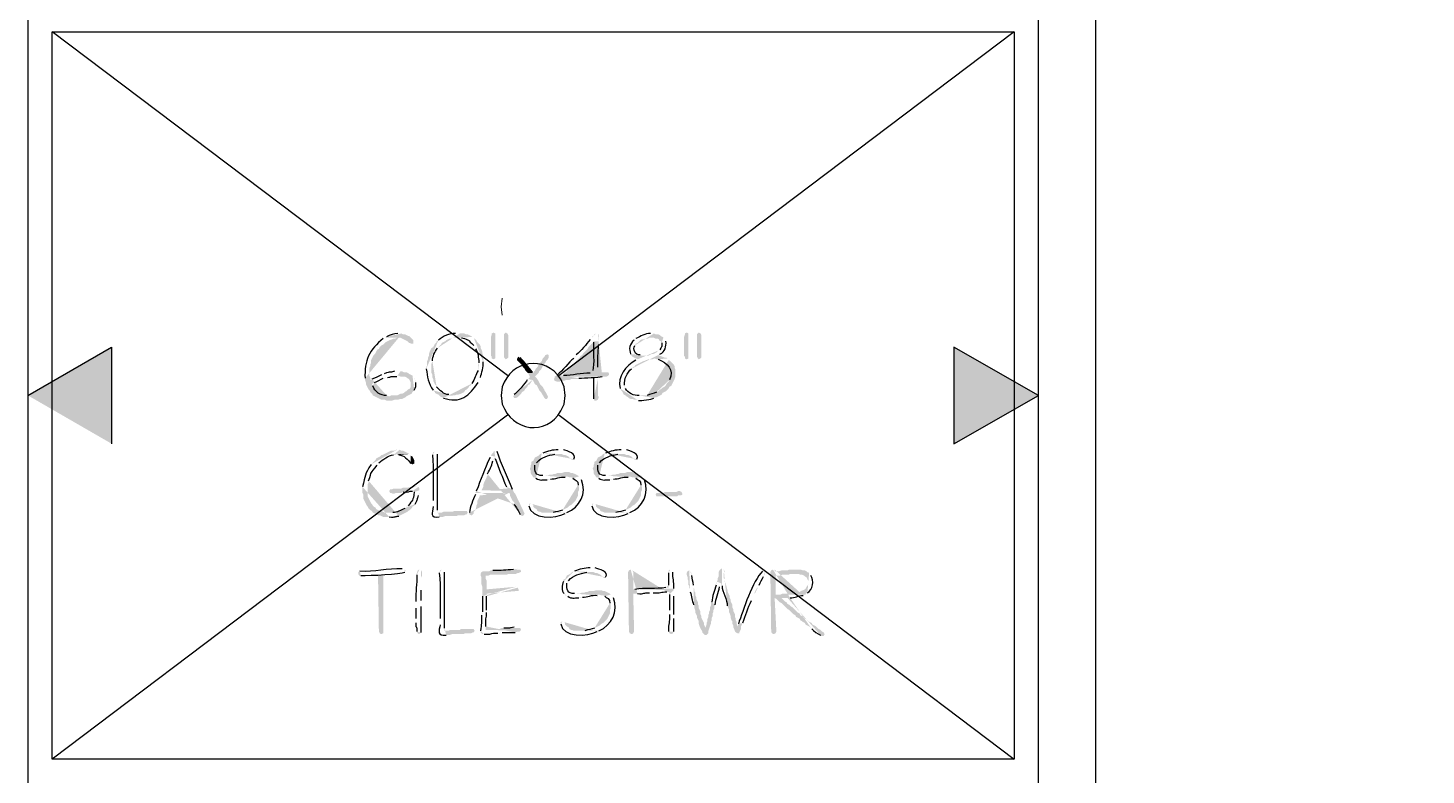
# Model space of a CAD drawing. Header units: inches. Extents: x -167 to 6071, y -6287 to -2731.
# Drawn here: x 496.9 to 583.4, y -5981.6 to -5935.3 of the extents above; entities that cross this region are included whole.
import ezdxf

# ---------------------------------------------------------------- set-up
doc = ezdxf.new("R2010")
doc.units = ezdxf.units.IN
doc.header["$LTSCALE"] = 96
doc.header["$MEASUREMENT"] = 0
doc.layers.add('Furniture', color=7, linetype='Continuous', lineweight=5, true_color=0x994d00)
doc.layers.add('PDF_Geometry', color=7, linetype='Continuous', true_color=0x4a4a4a)
doc.layers.add('PDF_Solid Fills', color=7, linetype='Continuous')

msp = doc.modelspace()

# ---------------------------------------------------------------- hatches: boundary and pattern name
at = {"layer": 'PDF_Solid Fills', "transparency": 33554559}
h = msp.add_hatch(color=256, dxfattribs=at)
h.paths.add_polyline_path([(518.997, -5954.495), (518.89, -5954.549)], flags=0)
h.paths.add_polyline_path([(517.77, -5957.002), (517.77, -5957.109), (518.09, -5957.109), (518.09, -5956.949), (518.037, -5956.842), (518.037, -5956.362), (518.09, -5956.255), (518.09, -5956.149), (518.143, -5956.042), (518.143, -5955.882), (518.197, -5955.775), (518.25, -5955.669), (518.303, -5955.562), (518.41, -5955.455), (518.463, -5955.349), (518.517, -5955.242), (518.623, -5955.189), (518.677, -5955.082), (518.783, -5954.975), (518.89, -5954.922), (519.05, -5954.762), (519.263, -5954.655), (519.423, -5954.602), (519.53, -5954.549), (519.637, -5954.549), (519.743, -5954.495), (519.85, -5954.495)], flags=0)
h = msp.add_hatch(color=256, dxfattribs=at)
h.paths.add_polyline_path([(519.85, -5954.229), (519.797, -5954.229)], flags=0)
h.paths.add_polyline_path([(519.103, -5954.442), (518.997, -5954.495), (519.957, -5954.495), (520.383, -5954.709), (520.49, -5954.815), (520.543, -5954.815), (520.597, -5954.869), (520.757, -5954.869), (520.757, -5954.655), (520.703, -5954.602), (520.597, -5954.495), (520.49, -5954.389), (520.437, -5954.389), (520.223, -5954.282), (520.117, -5954.282), (520.01, -5954.229)], flags=0)
h = msp.add_hatch(color=256, dxfattribs=at)
h.paths.add_polyline_path([(523.53, -5954.175), (523.37, -5954.229)], flags=0)
h.paths.add_polyline_path([(522.303, -5954.655), (522.197, -5954.709), (522.197, -5954.762), (522.09, -5954.869), (522.037, -5954.975), (521.983, -5955.082), (521.877, -5955.135), (521.77, -5955.349), (521.717, -5955.509), (521.717, -5955.615), (521.663, -5955.722), (521.663, -5955.829), (521.61, -5955.935), (521.61, -5956.202), (521.557, -5956.309), (521.557, -5956.415)], flags=0)
h.paths.add_polyline_path([(521.983, -5957.749), (522.09, -5957.855), (522.09, -5957.909), (522.303, -5958.015), (522.41, -5958.122), (523.21, -5958.069), (523.05, -5958.069), (522.943, -5958.015)], flags=0)
h.paths.add_polyline_path([(522.197, -5957.535), (522.143, -5957.429), (522.09, -5957.375), (522.037, -5957.269), (521.983, -5957.162), (521.983, -5957.055), (521.93, -5956.949), (521.93, -5956.789), (521.877, -5956.682), (521.877, -5956.095), (521.93, -5955.935)], flags=0)
h.paths.add_polyline_path([(522.25, -5955.135), (522.357, -5955.029), (522.463, -5954.922), (522.517, -5954.815), (522.73, -5954.709), (522.783, -5954.655), (522.997, -5954.549), (523.103, -5954.549), (523.263, -5954.495), (523.477, -5954.495), (524.383, -5954.442), (524.33, -5954.389), (524.117, -5954.282), (524.01, -5954.282), (523.903, -5954.229), (523.637, -5954.229)], flags=0)
h = msp.add_hatch(color=256, dxfattribs=at)
h.paths.add_polyline_path([(524.383, -5954.442), (523.477, -5954.495), (523.743, -5954.495)], flags=0)
h.paths.add_polyline_path([(524.49, -5954.975), (524.543, -5955.082), (524.597, -5955.189)], flags=0)
h.paths.add_polyline_path([(524.81, -5956.042), (524.757, -5956.149), (524.757, -5956.522)], flags=0)
h.paths.add_polyline_path([(524.383, -5957.322), (524.33, -5957.429), (524.223, -5957.482), (524.17, -5957.589), (524.063, -5957.695), (523.957, -5957.749), (523.903, -5957.855), (523.69, -5957.962), (523.53, -5958.015), (523.423, -5958.015), (523.317, -5958.069), (523.21, -5958.069), (522.41, -5958.122), (522.623, -5958.229)], flags=0)
h.paths.add_polyline_path([(524.757, -5957.269), (524.81, -5957.162), (524.863, -5957.055), (524.917, -5956.949)], flags=0)
h.paths.add_polyline_path([(525.077, -5955.989), (525.077, -5955.615), (525.023, -5955.455), (525.023, -5955.349), (524.97, -5955.242), (524.917, -5955.135), (524.917, -5955.029), (524.863, -5954.922), (524.81, -5954.869), (524.703, -5954.762), (524.65, -5954.655), (524.597, -5954.602), (524.49, -5954.495)], flags=0)
for points in [[(525.717, -5954.175), (525.61, -5954.229), (525.61, -5954.282), (525.557, -5954.442), (525.557, -5955.615), (525.61, -5955.669), (525.61, -5955.775), (525.717, -5955.829), (525.823, -5955.775), (525.823, -5954.229)], [(526.463, -5954.175), (526.41, -5954.229), (526.357, -5954.282), (526.357, -5955.669), (526.41, -5955.775), (526.463, -5955.829), (526.57, -5955.775), (526.623, -5955.722), (526.623, -5954.335), (526.57, -5954.229)], [(537.663, -5954.175), (537.557, -5954.229), (537.557, -5954.282), (537.503, -5954.442), (537.503, -5955.615), (537.557, -5955.669), (537.557, -5955.775), (537.663, -5955.829), (537.77, -5955.775), (537.77, -5954.229)], [(538.41, -5954.175), (538.357, -5954.229), (538.303, -5954.282), (538.303, -5955.669), (538.357, -5955.775), (538.41, -5955.829), (538.517, -5955.775), (538.57, -5955.722), (538.57, -5954.335), (538.517, -5954.229)], [(529.023, -5955.509), (528.97, -5955.562), (528.917, -5955.562), (528.863, -5955.669), (528.757, -5955.775), (528.703, -5955.935), (528.65, -5955.989), (528.543, -5956.095), (528.437, -5956.309), (528.33, -5956.415), (528.277, -5956.522), (528.223, -5956.575), (528.17, -5956.682), (527.85, -5956.682), (527.957, -5956.895), (527.957, -5956.949), (527.85, -5957.055), (528.117, -5957.109), (528.17, -5957.162), (528.277, -5957.375), (528.383, -5957.429), (528.543, -5957.749), (528.65, -5957.855), (528.703, -5957.962), (528.81, -5958.122), (528.863, -5958.229), (528.917, -5958.282), (529.023, -5958.282), (529.077, -5958.175), (529.077, -5958.122), (529.023, -5958.015), (528.97, -5957.909), (528.863, -5957.749), (528.863, -5957.695), (528.81, -5957.642), (528.757, -5957.535), (528.703, -5957.482), (528.597, -5957.375), (528.543, -5957.269), (528.49, -5957.162), (528.383, -5957.002), (528.277, -5956.895), (528.49, -5956.682), (528.543, -5956.575), (528.65, -5956.469), (528.703, -5956.362), (528.757, -5956.255), (528.81, -5956.202), (528.863, -5956.095), (528.917, -5956.042), (528.97, -5955.935), (529.077, -5955.829), (529.13, -5955.722), (529.13, -5955.562)], [(530.25, -5962.815), (530.09, -5962.815), (529.93, -5962.869), (529.663, -5962.869), (529.557, -5962.922), (529.45, -5962.922), (529.343, -5962.975), (529.183, -5962.975), (529.077, -5963.029), (528.757, -5963.029), (530.943, -5963.029), (530.837, -5962.975), (530.623, -5962.869), (530.517, -5962.869), (530.41, -5962.815)], [(534.143, -5962.815), (533.983, -5962.815), (533.823, -5962.869), (533.557, -5962.869), (533.45, -5962.922), (533.343, -5962.922), (533.237, -5962.975), (533.077, -5962.975), (532.97, -5963.029), (532.65, -5963.029), (534.837, -5963.029), (534.73, -5962.975), (534.517, -5962.869), (534.41, -5962.869), (534.303, -5962.815)], [(537.237, -5963.989), (537.13, -5963.989), (537.023, -5964.042), (536.33, -5964.042), (536.223, -5964.095), (535.797, -5964.095), (535.743, -5964.202), (535.797, -5964.309), (537.077, -5964.309), (537.13, -5964.255), (537.29, -5964.255), (537.397, -5964.202), (537.397, -5964.149), (537.343, -5964.042)], [(523.903, -5965.215), (523.263, -5965.215), (523.21, -5965.269), (522.623, -5965.269), (522.517, -5965.322), (522.25, -5965.322), (524.117, -5965.322), (524.063, -5965.215), (524.01, -5965.215)], [(544.437, -5968.842), (544.01, -5968.842), (543.903, -5968.895), (543.53, -5968.895), (543.37, -5968.949), (543.103, -5968.949), (545.13, -5969.002), (545.077, -5968.949), (544.97, -5968.895), (544.863, -5968.895), (544.703, -5968.842), (544.597, -5968.842)], [(518.89, -5969.162), (518.57, -5969.162), (518.623, -5972.682), (518.677, -5972.789), (518.783, -5972.842), (518.89, -5972.789), (518.89, -5972.682)], [(532.223, -5970.122), (532.063, -5970.122), (531.903, -5970.175), (531.637, -5970.175), (531.53, -5970.229), (531.423, -5970.229), (531.317, -5970.282), (531.157, -5970.282), (531.05, -5970.335), (530.73, -5970.335), (532.917, -5970.335), (532.597, -5970.175), (532.49, -5970.175), (532.383, -5970.122)], [(524.33, -5972.522), (523.69, -5972.522), (523.637, -5972.575), (523.05, -5972.575), (522.943, -5972.629), (522.677, -5972.629), (524.543, -5972.629), (524.49, -5972.522), (524.437, -5972.522)]]:
    msp.add_hatch(color=256, dxfattribs=at).paths.add_polyline_path(points)
h = msp.add_hatch(color=256, dxfattribs=at)
h.paths.add_polyline_path([(532.063, -5954.229), (531.957, -5954.282), (531.903, -5954.389), (531.85, -5954.389), (531.797, -5954.495), (531.69, -5954.602)], flags=0)
h.paths.add_polyline_path([(530.837, -5955.562), (530.783, -5955.669), (530.677, -5955.775)], flags=0)
h.paths.add_polyline_path([(529.663, -5956.789), (529.61, -5956.842), (529.503, -5956.895), (529.503, -5956.949), (529.45, -5957.055), (529.503, -5957.162), (529.663, -5957.215), (529.823, -5957.215), (529.877, -5957.162), (530.09, -5957.162), (530.197, -5957.109), (530.41, -5957.109), (530.517, -5957.055), (530.89, -5957.055), (530.997, -5957.002)], flags=0)
h.paths.add_polyline_path([(532.437, -5956.895), (532.703, -5956.895), (529.93, -5956.895), (529.93, -5956.842), (530.037, -5956.789), (530.09, -5956.682), (530.197, -5956.629), (530.303, -5956.522), (530.357, -5956.415), (530.463, -5956.362), (530.517, -5956.255), (530.623, -5956.202), (530.677, -5956.095), (531.05, -5955.722), (531.103, -5955.615), (531.21, -5955.562), (531.263, -5955.455), (531.37, -5955.349), (531.423, -5955.295), (531.53, -5955.189), (531.583, -5955.082), (531.69, -5954.975), (531.743, -5954.922), (531.85, -5954.815), (531.903, -5954.709), (532.223, -5954.709), (532.223, -5954.282), (532.17, -5954.282)], flags=0)
h = msp.add_hatch(color=256, dxfattribs=at)
h.paths.add_polyline_path([(532.223, -5954.709), (531.903, -5954.709), (531.903, -5954.762)], flags=0)
h.paths.add_polyline_path([(531.85, -5956.522), (531.85, -5956.682), (531.69, -5956.682)], flags=0)
h.paths.add_polyline_path([(530.037, -5956.842), (529.93, -5956.895), (532.703, -5956.895), (532.81, -5956.842), (532.863, -5956.789), (532.863, -5956.735), (532.81, -5956.629), (532.17, -5956.629), (532.17, -5956.309)], flags=0)
h.paths.add_polyline_path([(532.223, -5954.922), (532.223, -5954.815)], flags=0)
h = msp.add_hatch(color=256, dxfattribs=at)
h.paths.add_polyline_path([(536.223, -5954.495), (535.477, -5954.495), (535.637, -5954.495), (535.743, -5954.549), (535.85, -5954.549), (535.957, -5954.602), (535.957, -5954.655), (536.063, -5954.709), (536.117, -5954.815)], flags=0)
h.paths.add_polyline_path([(536.01, -5955.242), (535.903, -5955.295), (535.797, -5955.402), (535.583, -5955.509), (535.477, -5955.509), (535.263, -5955.615), (534.25, -5955.615), (534.303, -5955.669), (534.517, -5955.775), (534.677, -5955.829), (534.623, -5955.829), (534.517, -5955.882)], flags=0)
h.paths.add_polyline_path([(533.557, -5957.642), (533.61, -5957.749), (533.663, -5957.802), (533.77, -5958.015), (533.877, -5958.069), (533.93, -5958.122), (534.037, -5958.175), (534.09, -5958.229), (534.197, -5958.282), (534.303, -5958.282), (534.463, -5958.335), (534.57, -5958.335), (534.677, -5958.389)], flags=0)
h.paths.add_polyline_path([(535.637, -5958.229), (535.743, -5958.175), (535.797, -5958.175), (535.903, -5958.122), (534.837, -5958.069), (534.73, -5958.069)], flags=0)
h.paths.add_polyline_path([(533.877, -5957.642), (533.823, -5957.535), (533.823, -5957.429)], flags=0)
h.paths.add_polyline_path([(534.25, -5956.415), (534.357, -5956.309), (534.463, -5956.255), (534.463, -5956.202), (534.997, -5955.935), (535.05, -5955.935), (535.157, -5955.882), (535.317, -5955.829), (535.53, -5955.829), (535.69, -5955.775), (536.49, -5955.775), (536.383, -5955.722), (536.277, -5955.722), (536.17, -5955.669), (536.01, -5955.615), (535.903, -5955.615), (536.01, -5955.509)], flags=0)
h.paths.add_polyline_path([(536.383, -5954.709), (536.33, -5954.602)], flags=0)
h = msp.add_hatch(color=256, dxfattribs=at)
h.paths.add_polyline_path([(535.53, -5954.229), (535.423, -5954.229)], flags=0)
h.paths.add_polyline_path([(534.517, -5954.549), (534.463, -5954.549), (534.41, -5954.655)], flags=0)
h.paths.add_polyline_path([(534.197, -5955.509), (534.25, -5955.615), (534.997, -5955.615), (534.89, -5955.615), (534.783, -5955.562)], flags=0)
h.paths.add_polyline_path([(534.463, -5954.975), (534.517, -5954.869), (534.623, -5954.815), (534.783, -5954.655), (534.89, -5954.602), (534.997, -5954.602), (535.103, -5954.549), (535.263, -5954.549), (535.37, -5954.495), (536.223, -5954.495), (536.17, -5954.442), (536.063, -5954.389), (536.01, -5954.335), (535.903, -5954.282), (535.743, -5954.282), (535.637, -5954.229)], flags=0)
h = msp.add_hatch(color=256, dxfattribs=at)
h.paths.add_polyline_path([(527.263, -5955.669), (527.21, -5955.722), (527.157, -5955.829), (527.157, -5955.882), (527.477, -5956.202), (527.53, -5956.309), (527.637, -5956.415), (527.69, -5956.522), (527.85, -5956.682), (528.17, -5956.682), (528.117, -5956.629)], flags=0)
h.paths.add_polyline_path([(527.37, -5955.722), (527.317, -5955.722)], flags=0)
h = msp.add_hatch(color=256, dxfattribs=at)
h.paths.add_polyline_path([(536.49, -5955.775), (535.69, -5955.775), (535.797, -5955.829), (535.903, -5955.829)], flags=0)
h.paths.add_polyline_path([(536.597, -5957.109), (536.543, -5957.215), (536.49, -5957.269), (536.437, -5957.322), (536.383, -5957.429), (536.277, -5957.535), (536.17, -5957.589), (536.063, -5957.695), (536.01, -5957.695), (535.903, -5957.802), (535.797, -5957.855)], flags=0)
h.paths.add_polyline_path([(535.21, -5958.069), (534.837, -5958.069), (535.903, -5958.122), (536.117, -5958.015), (536.17, -5957.909), (536.383, -5957.802), (536.49, -5957.695), (536.543, -5957.642), (536.597, -5957.535), (536.703, -5957.482), (536.757, -5957.375), (536.81, -5957.269), (536.863, -5957.162), (536.917, -5957.055), (536.97, -5956.895), (536.97, -5956.469), (536.917, -5956.362), (536.917, -5956.255), (536.863, -5956.149), (536.757, -5956.042), (536.703, -5955.989), (536.65, -5955.935), (536.543, -5955.882)], flags=0)
h = msp.add_hatch(color=256, dxfattribs=at)
h.paths.add_polyline_path([(519.797, -5956.575), (519.583, -5956.575)], flags=0)
h.paths.add_polyline_path([(518.943, -5956.735), (518.89, -5956.735), (518.783, -5956.789)], flags=0)
h.paths.add_polyline_path([(518.197, -5957.055), (518.09, -5957.109), (517.77, -5957.109), (517.823, -5957.269), (517.823, -5957.375), (517.877, -5957.482), (517.93, -5957.589), (517.983, -5957.695), (518.037, -5957.749), (518.09, -5957.855), (518.143, -5957.909), (518.197, -5957.962), (518.25, -5958.069), (518.357, -5958.122), (519.263, -5958.122), (519.103, -5958.069)], flags=0)
h.paths.add_polyline_path([(518.25, -5957.482), (518.197, -5957.375), (518.25, -5957.322), (518.357, -5957.269)], flags=0)
h.paths.add_polyline_path([(518.89, -5957.002), (518.997, -5957.002), (519.157, -5956.949)], flags=0)
h.paths.add_polyline_path([(519.743, -5956.895), (519.85, -5956.842), (520.703, -5956.842), (520.49, -5956.735), (520.437, -5956.682), (520.33, -5956.629), (520.17, -5956.629), (520.063, -5956.575), (519.957, -5956.575)], flags=0)
h = msp.add_hatch(color=256, dxfattribs=at)
h.paths.add_polyline_path([(520.703, -5956.842), (519.85, -5956.842), (519.957, -5956.895), (520.223, -5956.895), (520.33, -5956.949), (520.383, -5957.002), (520.49, -5957.055), (520.543, -5957.162), (520.597, -5957.269), (520.597, -5957.535), (520.543, -5957.642), (520.437, -5957.695), (520.33, -5957.802), (520.223, -5957.855), (520.17, -5957.909), (520.063, -5957.962), (519.957, -5957.962), (519.743, -5958.069), (519.37, -5958.069), (519.263, -5958.122), (518.357, -5958.122), (518.783, -5958.335), (518.997, -5958.335), (519.103, -5958.389), (519.423, -5958.389), (519.583, -5958.335), (519.797, -5958.335), (519.957, -5958.282), (520.063, -5958.282), (520.277, -5958.175), (520.33, -5958.122), (520.65, -5957.962), (520.703, -5957.855), (520.81, -5957.749)], flags=0)
h.paths.add_polyline_path([(520.917, -5957.269), (520.863, -5957.162), (520.863, -5957.055), (520.81, -5956.949)], flags=0)
h = msp.add_hatch(color=256, dxfattribs=at)
h.paths.add_polyline_path([(527.85, -5957.055), (527.797, -5957.109)], flags=0)
h.paths.add_polyline_path([(526.997, -5958.015), (526.943, -5958.122), (526.997, -5958.229), (527.103, -5958.229), (527.21, -5958.175), (527.423, -5957.962), (527.477, -5957.855), (527.583, -5957.802), (527.637, -5957.749), (527.69, -5957.642), (527.797, -5957.535), (527.85, -5957.429), (527.957, -5957.375), (528.063, -5957.215), (528.117, -5957.109)], flags=0)
h = msp.add_hatch(color=256, dxfattribs=at)
h.paths.add_polyline_path([(532.17, -5956.949), (531.903, -5956.949), (531.903, -5957.002)], flags=0)
h.paths.add_polyline_path([(531.903, -5958.282), (531.957, -5958.389), (532.063, -5958.389), (532.17, -5958.335), (532.223, -5958.175), (532.17, -5958.069), (532.17, -5957.055)], flags=0)
h = msp.add_hatch(color=256, dxfattribs=at)
h.paths.add_polyline_path([(519.743, -5961.429), (519.69, -5961.429), (519.583, -5961.482), (519.37, -5961.482), (519.05, -5961.642), (518.943, -5961.695), (518.837, -5961.749), (518.783, -5961.749), (518.677, -5961.855), (518.463, -5961.962), (518.41, -5962.069), (518.303, -5962.175), (518.25, -5962.229), (518.143, -5962.335)], flags=0)
h.paths.add_polyline_path([(517.61, -5963.722), (517.61, -5964.095), (517.663, -5964.202), (517.663, -5964.469), (517.877, -5964.895), (517.93, -5964.949), (517.983, -5965.055), (518.09, -5965.162), (518.197, -5965.215), (518.25, -5965.322), (518.57, -5965.482), (518.677, -5965.482), (518.89, -5965.589), (519.263, -5965.589)], flags=0)
h.paths.add_polyline_path([(519.85, -5965.535), (520.277, -5965.322), (518.997, -5965.322), (518.783, -5965.215), (518.677, -5965.215), (518.463, -5965.109), (518.41, -5965.002), (518.303, -5964.949), (518.25, -5964.895), (518.197, -5964.789), (518.143, -5964.735), (518.09, -5964.629), (518.037, -5964.522), (517.983, -5964.415), (517.93, -5964.309), (517.93, -5963.562), (517.983, -5963.455), (517.983, -5963.349)], flags=0)
h.paths.add_polyline_path([(518.517, -5962.389), (518.57, -5962.335), (518.623, -5962.229)], flags=0)
h.paths.add_polyline_path([(519.53, -5961.749), (519.637, -5961.749), (519.743, -5961.695), (520.49, -5961.695), (520.437, -5961.642), (520.117, -5961.482), (520.01, -5961.482), (519.903, -5961.429)], flags=0)
h = msp.add_hatch(color=256, dxfattribs=at)
h.paths.add_polyline_path([(520.49, -5961.695), (519.743, -5961.695), (519.85, -5961.749)], flags=0)
h.paths.add_polyline_path([(520.597, -5962.282), (520.703, -5962.335), (520.81, -5962.282), (520.81, -5962.069), (520.757, -5961.962), (520.703, -5961.855), (520.597, -5961.802)], flags=0)
h = msp.add_hatch(color=256, dxfattribs=at)
h.paths.add_polyline_path([(522.09, -5961.535), (521.983, -5961.589), (521.93, -5961.749)], flags=0)
h.paths.add_polyline_path([(521.983, -5964.575), (521.983, -5964.949)], flags=0)
h.paths.add_polyline_path([(522.357, -5965.589), (522.57, -5965.589), (522.73, -5965.535), (523.423, -5965.535), (523.53, -5965.482), (523.903, -5965.482), (524.01, -5965.429), (524.063, -5965.429), (524.117, -5965.322), (522.25, -5965.322), (522.25, -5965.162)], flags=0)
h.paths.add_polyline_path([(522.25, -5961.695), (522.197, -5961.589)], flags=0)
h = msp.add_hatch(color=256, dxfattribs=at)
h.paths.add_polyline_path([(525.557, -5961.802), (525.503, -5961.909)], flags=0)
h.paths.add_polyline_path([(524.65, -5963.989), (524.597, -5964.095), (526.677, -5964.095), (526.73, -5964.149), (526.73, -5964.255), (526.783, -5964.362), (526.89, -5964.575), (526.997, -5964.682), (526.997, -5964.789)], flags=0)
h.paths.add_polyline_path([(527.37, -5965.429), (527.423, -5965.482), (527.477, -5965.535), (527.583, -5965.482), (527.637, -5965.375), (527.157, -5964.362), (527.103, -5964.255), (527.05, -5964.149), (526.997, -5964.095), (526.943, -5963.989), (524.97, -5963.935), (525.023, -5963.829), (525.077, -5963.722), (525.077, -5963.615), (525.13, -5963.455), (525.29, -5963.135), (525.29, -5963.082), (525.343, -5963.029), (525.343, -5962.922)], flags=0)
h.paths.add_polyline_path([(525.663, -5962.122), (525.77, -5962.015), (525.823, -5961.855)], flags=0)
h = msp.add_hatch(color=256, dxfattribs=at)
h.paths.add_polyline_path([(525.77, -5961.482), (525.717, -5961.535), (525.717, -5961.589), (525.663, -5961.642), (525.61, -5961.695), (525.557, -5961.802), (525.823, -5961.855), (525.823, -5961.962)], flags=0)
h.paths.add_polyline_path([(526.517, -5963.722), (526.57, -5963.829), (524.97, -5963.935), (526.943, -5963.989), (526.89, -5963.882)], flags=0)
h.paths.add_polyline_path([(525.93, -5961.535), (525.877, -5961.482)], flags=0)
h = msp.add_hatch(color=256, dxfattribs=at)
h.paths.add_polyline_path([(528.703, -5961.642), (528.597, -5961.695), (528.49, -5961.802), (528.277, -5961.909), (528.17, -5962.122), (528.063, -5962.175), (528.063, -5962.282), (528.01, -5962.389), (528.01, -5962.495), (527.957, -5962.602), (528.01, -5962.709), (528.01, -5962.869), (528.063, -5962.975), (528.117, -5963.029), (528.17, -5963.135), (528.223, -5963.135), (528.33, -5963.189)], flags=0)
h.paths.add_polyline_path([(529.023, -5963.295), (529.13, -5963.295), (529.237, -5963.242)], flags=0)
h.paths.add_polyline_path([(530.143, -5963.135), (530.25, -5963.082), (530.997, -5963.082), (530.943, -5963.029), (528.757, -5963.029)], flags=0)
h.paths.add_polyline_path([(528.277, -5962.389), (528.33, -5962.282), (528.383, -5962.229)], flags=0)
h.paths.add_polyline_path([(529.503, -5961.695), (529.77, -5961.695)], flags=0)
h = msp.add_hatch(color=256, dxfattribs=at)
h.paths.add_polyline_path([(529.77, -5961.429), (529.717, -5961.429)], flags=0)
h.paths.add_polyline_path([(528.757, -5961.642), (528.703, -5961.642), (529.77, -5961.695), (529.93, -5961.695), (530.037, -5961.749), (530.143, -5961.749), (530.25, -5961.802), (530.357, -5961.855), (530.463, -5961.962), (530.517, -5961.962), (530.517, -5962.015), (530.623, -5962.069), (530.677, -5962.015)], flags=0)
h.paths.add_polyline_path([(530.037, -5961.429), (529.877, -5961.429)], flags=0)
h = msp.add_hatch(color=256, dxfattribs=at)
h.paths.add_polyline_path([(532.597, -5961.642), (532.49, -5961.695), (532.383, -5961.802), (532.17, -5961.909), (532.063, -5962.122), (531.957, -5962.175), (531.957, -5962.282), (531.903, -5962.389), (531.903, -5962.495), (531.85, -5962.602), (531.903, -5962.709), (531.903, -5962.869), (531.957, -5962.975), (532.01, -5963.029), (532.063, -5963.135), (532.117, -5963.135), (532.223, -5963.189)], flags=0)
h.paths.add_polyline_path([(532.917, -5963.295), (533.023, -5963.295), (533.13, -5963.242)], flags=0)
h.paths.add_polyline_path([(534.037, -5963.135), (534.143, -5963.082), (534.89, -5963.082), (534.837, -5963.029), (532.65, -5963.029)], flags=0)
h.paths.add_polyline_path([(532.17, -5962.389), (532.223, -5962.282), (532.277, -5962.229)], flags=0)
h.paths.add_polyline_path([(533.397, -5961.695), (533.663, -5961.695)], flags=0)
h = msp.add_hatch(color=256, dxfattribs=at)
h.paths.add_polyline_path([(533.663, -5961.429), (533.61, -5961.429)], flags=0)
h.paths.add_polyline_path([(532.65, -5961.642), (532.597, -5961.642), (533.663, -5961.695), (533.823, -5961.695), (533.93, -5961.749), (534.037, -5961.749), (534.143, -5961.802), (534.25, -5961.855), (534.357, -5961.962), (534.41, -5961.962), (534.41, -5962.015), (534.517, -5962.069), (534.57, -5962.015)], flags=0)
h.paths.add_polyline_path([(533.93, -5961.429), (533.77, -5961.429)], flags=0)
h = msp.add_hatch(color=256, dxfattribs=at)
h.paths.add_polyline_path([(530.997, -5963.082), (530.25, -5963.082), (530.41, -5963.135), (530.517, -5963.135), (530.623, -5963.189)], flags=0)
h.paths.add_polyline_path([(530.943, -5963.615), (530.997, -5963.722), (530.997, -5963.935), (530.943, -5964.042), (530.943, -5964.255), (530.89, -5964.362), (530.783, -5964.575), (530.517, -5964.842), (530.41, -5964.895), (530.357, -5964.949), (530.303, -5965.002), (529.983, -5965.162)], flags=0)
h.paths.add_polyline_path([(529.397, -5965.322), (529.023, -5965.322), (530.25, -5965.322)], flags=0)
h.paths.add_polyline_path([(531.157, -5963.295), (531.05, -5963.189)], flags=0)
h = msp.add_hatch(color=256, dxfattribs=at)
h.paths.add_polyline_path([(534.89, -5963.082), (534.143, -5963.082), (534.303, -5963.135), (534.41, -5963.135), (534.517, -5963.189)], flags=0)
h.paths.add_polyline_path([(534.837, -5963.615), (534.89, -5963.722), (534.89, -5963.935), (534.837, -5964.042), (534.837, -5964.255), (534.783, -5964.362), (534.677, -5964.575), (534.517, -5964.735), (534.41, -5964.842), (534.303, -5964.895), (534.25, -5964.949), (534.197, -5965.002), (533.877, -5965.162)], flags=0)
h.paths.add_polyline_path([(533.29, -5965.322), (532.917, -5965.322), (534.143, -5965.322)], flags=0)
h.paths.add_polyline_path([(535.05, -5963.295), (534.943, -5963.189)], flags=0)
h = msp.add_hatch(color=256, dxfattribs=at)
h.paths.add_polyline_path([(520.97, -5963.669), (520.383, -5963.775), (520.117, -5963.775), (520.01, -5963.829), (519.53, -5963.829), (519.423, -5963.882), (519.317, -5963.882), (519.263, -5963.989), (519.317, -5964.095), (519.37, -5964.095), (519.477, -5964.149), (519.583, -5964.149), (519.69, -5964.095), (520.01, -5964.095), (520.117, -5964.042)], flags=0)
h.paths.add_polyline_path([(520.703, -5963.989), (520.81, -5963.989), (521.13, -5963.935), (521.13, -5963.829), (521.077, -5963.722)], flags=0)
h = msp.add_hatch(color=256, dxfattribs=at)
h.paths.add_polyline_path([(521.13, -5963.935), (520.81, -5963.989), (520.81, -5964.042)], flags=0)
h.paths.add_polyline_path([(520.437, -5964.895), (520.33, -5964.949), (520.33, -5965.002), (520.223, -5965.055)], flags=0)
h.paths.add_polyline_path([(519.477, -5965.322), (519.317, -5965.322), (520.277, -5965.322), (520.383, -5965.269), (520.437, -5965.215), (520.543, -5965.162), (520.65, -5965.055), (520.703, -5964.949), (520.81, -5964.895), (520.863, -5964.789)], flags=0)
h.paths.add_polyline_path([(521.077, -5964.255), (521.13, -5964.149), (521.13, -5964.042)], flags=0)
h = msp.add_hatch(color=256, dxfattribs=at)
h.paths.add_polyline_path([(524.597, -5964.095), (524.597, -5964.202)], flags=0)
h.paths.add_polyline_path([(524.223, -5965.322), (524.223, -5965.429), (524.33, -5965.482), (524.383, -5965.482), (524.49, -5965.375), (524.49, -5965.269), (524.597, -5965.162), (524.65, -5964.949), (524.65, -5964.895), (524.703, -5964.789), (524.703, -5964.629), (524.757, -5964.522), (524.81, -5964.415), (524.863, -5964.309), (524.863, -5964.255), (526.677, -5964.095)], flags=0)
h = msp.add_hatch(color=256, dxfattribs=at)
h.paths.add_polyline_path([(528.01, -5964.735), (527.903, -5964.789), (527.903, -5964.895)], flags=0)
h.paths.add_polyline_path([(530.143, -5965.375), (530.25, -5965.322), (528.703, -5965.322), (528.597, -5965.269), (528.543, -5965.269), (528.437, -5965.215), (528.383, -5965.109), (528.277, -5965.055), (528.17, -5964.949), (528.17, -5964.842), (528.117, -5964.789)], flags=0)
h = msp.add_hatch(color=256, dxfattribs=at)
h.paths.add_polyline_path([(531.903, -5964.735), (531.797, -5964.789), (531.797, -5964.895)], flags=0)
h.paths.add_polyline_path([(534.037, -5965.375), (534.143, -5965.322), (532.597, -5965.322), (532.49, -5965.269), (532.437, -5965.269), (532.33, -5965.215), (532.277, -5965.109), (532.17, -5965.055), (532.063, -5964.949), (532.063, -5964.842), (532.01, -5964.789)], flags=0)
h = msp.add_hatch(color=256, dxfattribs=at)
h.paths.add_polyline_path([(520.117, -5968.789), (520.063, -5968.789)], flags=0)
h.paths.add_polyline_path([(517.45, -5968.949), (517.343, -5969.002), (517.343, -5969.109), (517.397, -5969.215), (517.503, -5969.215)], flags=0)
h.paths.add_polyline_path([(520.223, -5969.002), (520.277, -5968.895), (520.223, -5968.842)], flags=0)
h = msp.add_hatch(color=256, dxfattribs=at)
h.paths.add_polyline_path([(521.13, -5968.842), (521.023, -5968.895), (520.97, -5969.055), (520.97, -5969.162)], flags=0)
h.paths.add_polyline_path([(520.917, -5970.815), (520.917, -5971.242)], flags=0)
h.paths.add_polyline_path([(520.917, -5971.882), (520.917, -5972.149)], flags=0)
h.paths.add_polyline_path([(520.97, -5972.682), (521.023, -5972.789), (521.077, -5972.842), (521.13, -5972.842), (521.237, -5972.735)], flags=0)
h.paths.add_polyline_path([(521.237, -5971.135), (521.237, -5970.762)], flags=0)
h.paths.add_polyline_path([(521.237, -5970.122), (521.237, -5969.322), (521.29, -5969.215), (521.29, -5969.002), (521.237, -5968.895)], flags=0)
h = msp.add_hatch(color=256, dxfattribs=at)
h.paths.add_polyline_path([(522.517, -5968.842), (522.41, -5968.895), (522.357, -5969.055)], flags=0)
h.paths.add_polyline_path([(522.41, -5971.882), (522.41, -5972.255)], flags=0)
h.paths.add_polyline_path([(522.783, -5972.895), (522.997, -5972.895), (523.157, -5972.842), (523.85, -5972.842), (523.957, -5972.789), (524.33, -5972.789), (524.437, -5972.735), (524.49, -5972.735), (524.543, -5972.629), (522.677, -5972.629), (522.677, -5972.469)], flags=0)
h.paths.add_polyline_path([(522.677, -5969.002), (522.623, -5968.895)], flags=0)
h = msp.add_hatch(color=256, dxfattribs=at)
h.paths.add_polyline_path([(527.263, -5968.789), (527.103, -5968.842), (526.943, -5968.842)], flags=0)
h.paths.add_polyline_path([(525.663, -5968.895), (525.557, -5968.895), (525.45, -5968.949), (525.077, -5968.949), (524.97, -5969.002), (524.917, -5969.109), (524.917, -5969.215), (524.97, -5969.322), (524.97, -5969.749), (525.023, -5969.909), (525.023, -5970.122), (525.29, -5970.069), (525.29, -5969.535), (525.237, -5969.429), (525.237, -5969.215), (525.397, -5969.215), (525.503, -5969.162), (526.517, -5969.162), (526.677, -5969.109), (527.103, -5969.109), (527.21, -5969.055), (527.263, -5969.055), (527.37, -5969.002), (527.423, -5969.002), (527.423, -5968.949), (527.37, -5968.842)], flags=0)
h = msp.add_hatch(color=256, dxfattribs=at)
h.paths.add_polyline_path([(531.743, -5968.735), (531.69, -5968.735)], flags=0)
h.paths.add_polyline_path([(530.73, -5968.949), (530.677, -5968.949), (531.743, -5969.002), (531.903, -5969.002), (532.01, -5969.055), (532.117, -5969.055), (532.33, -5969.162), (532.437, -5969.269), (532.49, -5969.269), (532.49, -5969.322), (532.597, -5969.375), (532.65, -5969.322)], flags=0)
h.paths.add_polyline_path([(532.01, -5968.735), (531.85, -5968.735)], flags=0)
h = msp.add_hatch(color=256, dxfattribs=at)
h.paths.add_polyline_path([(534.197, -5968.842), (534.09, -5968.895), (534.037, -5969.002), (534.09, -5972.682), (534.143, -5972.789), (534.25, -5972.842), (534.357, -5972.789), (534.41, -5972.682), (534.357, -5970.335), (534.623, -5970.335)], flags=0)
h.paths.add_polyline_path([(535.37, -5970.282), (535.583, -5970.282)], flags=0)
h.paths.add_polyline_path([(536.437, -5970.229), (536.597, -5970.229), (536.863, -5970.122), (534.357, -5970.069), (534.357, -5969.002), (534.303, -5968.895)], flags=0)
h = msp.add_hatch(color=256, dxfattribs=at)
h.paths.add_polyline_path([(536.65, -5968.842), (536.543, -5968.895), (536.543, -5969.055)], flags=0)
h.paths.add_polyline_path([(536.543, -5969.802), (536.543, -5969.962), (536.383, -5969.962)], flags=0)
h.paths.add_polyline_path([(534.463, -5970.069), (534.357, -5970.069), (536.863, -5970.122), (536.863, -5970.015)], flags=0)
h.paths.add_polyline_path([(536.81, -5969.002), (536.757, -5968.895)], flags=0)
h = msp.add_hatch(color=256, dxfattribs=at)
h.paths.add_polyline_path([(539.85, -5968.789), (539.797, -5968.789), (539.69, -5968.895), (539.637, -5969.002), (539.637, -5969.269), (539.583, -5969.375), (539.583, -5969.482), (539.53, -5969.589), (539.797, -5969.695), (539.797, -5969.749), (539.85, -5969.855)], flags=0)
h.paths.add_polyline_path([(540.17, -5971.082), (540.223, -5971.189), (540.277, -5971.295), (540.277, -5971.455), (540.33, -5971.562), (540.383, -5971.722), (540.383, -5971.829), (540.437, -5971.989), (540.49, -5972.042), (540.49, -5972.202), (540.543, -5972.309), (540.543, -5972.415), (540.597, -5972.522), (540.65, -5972.682), (540.703, -5972.735), (540.81, -5972.789), (540.917, -5972.789), (540.917, -5972.735), (540.97, -5972.629), (541.023, -5972.522), (541.023, -5972.362), (540.81, -5972.362), (540.757, -5972.202), (540.757, -5972.095), (540.703, -5971.989), (540.703, -5971.882), (540.65, -5971.775), (540.65, -5971.615), (540.597, -5971.509), (540.543, -5971.402), (540.543, -5971.295), (540.49, -5971.189), (540.49, -5971.029), (540.437, -5970.922), (540.383, -5970.815), (540.383, -5970.709), (540.33, -5970.602), (540.33, -5970.495), (540.223, -5970.282), (540.117, -5969.855), (540.063, -5969.695), (540.01, -5969.589), (540.01, -5969.429), (539.957, -5969.375), (539.957, -5969.055), (540.01, -5968.949), (539.957, -5968.842)], flags=0)
h = msp.add_hatch(color=256, dxfattribs=at)
h.paths.add_polyline_path([(542.997, -5968.842), (542.89, -5968.895), (542.837, -5969.002), (542.89, -5972.629), (542.89, -5972.682), (542.943, -5972.789), (543.05, -5972.842), (543.157, -5972.789), (543.21, -5972.682), (543.21, -5972.629), (543.103, -5970.602), (544.063, -5970.602)], flags=0)
h.paths.add_polyline_path([(544.863, -5970.442), (544.917, -5970.389), (543.157, -5970.389), (543.157, -5969.215), (543.423, -5969.215), (543.583, -5969.162), (543.957, -5969.162), (544.063, -5969.109), (544.437, -5969.109), (545.237, -5969.055), (545.13, -5969.002), (543.103, -5968.949), (543.103, -5968.842)], flags=0)
h = msp.add_hatch(color=256, dxfattribs=at)
h.paths.add_polyline_path([(530.677, -5968.949), (530.57, -5969.002), (530.463, -5969.109), (530.25, -5969.215), (530.197, -5969.322), (530.143, -5969.429), (530.037, -5969.482), (530.037, -5969.589)], flags=0)
h.paths.add_polyline_path([(530.09, -5970.335), (530.143, -5970.442), (530.197, -5970.442), (530.303, -5970.495)], flags=0)
h.paths.add_polyline_path([(530.997, -5970.602), (531.103, -5970.602), (531.21, -5970.549)], flags=0)
h.paths.add_polyline_path([(532.117, -5970.442), (532.223, -5970.389), (532.97, -5970.389), (532.917, -5970.335), (530.73, -5970.335)], flags=0)
h.paths.add_polyline_path([(530.25, -5969.695), (530.303, -5969.589), (530.357, -5969.535)], flags=0)
h.paths.add_polyline_path([(531.477, -5969.002), (531.743, -5969.002)], flags=0)
h = msp.add_hatch(color=256, dxfattribs=at)
h.paths.add_polyline_path([(537.823, -5968.895), (537.717, -5968.949), (537.663, -5969.055), (537.663, -5969.162), (537.717, -5969.322), (537.717, -5969.429), (537.77, -5969.535), (537.77, -5969.802), (537.823, -5969.855), (537.823, -5969.962), (537.877, -5970.069), (537.877, -5970.229)], flags=0)
h.paths.add_polyline_path([(538.09, -5971.029), (538.143, -5971.135), (538.143, -5971.242), (538.197, -5971.402), (538.197, -5971.509), (538.25, -5971.615), (538.303, -5971.722), (538.303, -5971.829), (538.357, -5971.935), (538.41, -5972.042), (538.41, -5972.202), (538.463, -5972.362), (538.623, -5972.682), (538.623, -5972.735), (538.783, -5972.895), (538.89, -5972.895), (538.997, -5972.789), (538.997, -5972.682), (539.05, -5972.522), (538.837, -5972.522), (538.837, -5972.469), (538.783, -5972.362), (538.73, -5972.255), (538.73, -5972.149), (538.57, -5971.829), (538.57, -5971.722), (538.517, -5971.615), (538.517, -5971.455), (538.463, -5971.349), (538.41, -5971.242), (538.41, -5971.082), (538.357, -5970.975), (538.357, -5970.869), (538.303, -5970.762), (538.25, -5970.655), (538.25, -5970.549), (538.197, -5970.442), (538.197, -5970.282), (538.143, -5970.175), (538.143, -5970.069), (538.09, -5969.962), (538.09, -5969.802)], flags=0)
h.paths.add_polyline_path([(537.983, -5969.215), (537.983, -5969.162), (537.93, -5969.002), (537.877, -5968.949)], flags=0)
h = msp.add_hatch(color=256, dxfattribs=at)
h.paths.add_polyline_path([(539.53, -5969.589), (539.477, -5969.695), (539.477, -5969.802)], flags=0)
h.paths.add_polyline_path([(539.21, -5970.869), (539.157, -5970.975), (539.157, -5971.082), (539.103, -5971.189), (539.103, -5971.349), (539.05, -5971.455), (539.05, -5971.562), (538.997, -5971.669), (538.997, -5971.775), (538.943, -5971.935), (538.943, -5972.042), (538.89, -5972.149), (538.89, -5972.255), (538.837, -5972.415), (538.837, -5972.522), (539.05, -5972.522), (539.103, -5972.362), (539.157, -5972.202), (539.157, -5972.095), (539.21, -5971.989), (539.21, -5971.829), (539.263, -5971.722), (539.263, -5971.562), (539.317, -5971.455), (539.317, -5971.349), (539.37, -5971.242), (539.37, -5971.135), (539.423, -5971.029)], flags=0)
h.paths.add_polyline_path([(539.69, -5969.909), (539.743, -5969.802), (539.797, -5969.695)], flags=0)
h = msp.add_hatch(color=256, dxfattribs=at)
h.paths.add_polyline_path([(542.41, -5968.949), (542.357, -5968.949)], flags=0)
h.paths.add_polyline_path([(540.863, -5972.202), (540.81, -5972.362), (541.023, -5972.362), (541.077, -5972.255), (541.13, -5972.149)], flags=0)
h.paths.add_polyline_path([(541.663, -5970.762), (541.77, -5970.549), (541.823, -5970.442), (541.877, -5970.335), (541.877, -5970.229), (541.93, -5970.122), (541.983, -5970.015), (542.09, -5969.909), (542.143, -5969.802)], flags=0)
h.paths.add_polyline_path([(542.41, -5969.269), (542.517, -5969.109), (542.517, -5968.949)], flags=0)
h = msp.add_hatch(color=256, dxfattribs=at)
h.paths.add_polyline_path([(545.237, -5969.055), (544.437, -5969.109), (544.543, -5969.109), (544.703, -5969.162), (544.81, -5969.162), (544.917, -5969.215), (544.97, -5969.269), (545.077, -5969.322), (545.13, -5969.429), (545.183, -5969.535), (545.183, -5969.749), (545.13, -5969.855), (545.077, -5969.909), (545.023, -5970.015), (544.97, -5970.069), (544.863, -5970.122), (544.703, -5970.175), (544.703, -5970.229), (544.543, -5970.229), (544.437, -5970.282), (544.223, -5970.282), (544.117, -5970.335), (543.583, -5970.335), (543.477, -5970.389), (543.157, -5970.389), (545.023, -5970.389), (545.023, -5970.335), (545.13, -5970.282)], flags=0)
h.paths.add_polyline_path([(545.343, -5969.215), (545.29, -5969.109)], flags=0)
h = msp.add_hatch(color=256, dxfattribs=at)
h.paths.add_polyline_path([(527.103, -5969.909), (525.29, -5970.069), (525.023, -5970.122), (525.023, -5970.495)], flags=0)
h.paths.add_polyline_path([(525.023, -5971.455), (525.023, -5971.562), (524.97, -5971.669)], flags=0)
h.paths.add_polyline_path([(524.917, -5972.629), (524.917, -5972.735), (524.97, -5972.789), (525.023, -5972.842), (525.13, -5972.842)], flags=0)
h.paths.add_polyline_path([(525.983, -5972.789), (526.09, -5972.789), (526.25, -5972.735)], flags=0)
h.paths.add_polyline_path([(527.05, -5972.735), (527.21, -5972.682), (527.317, -5972.682), (527.37, -5972.629), (525.237, -5972.575), (525.237, -5972.362)], flags=0)
h.paths.add_polyline_path([(525.29, -5971.509), (525.29, -5971.349)], flags=0)
h.paths.add_polyline_path([(525.29, -5970.495), (525.29, -5970.335), (527.103, -5970.175), (527.263, -5970.175), (527.263, -5970.069), (527.21, -5969.962)], flags=0)
h = msp.add_hatch(color=256, dxfattribs=at)
h.paths.add_polyline_path([(532.97, -5970.389), (532.223, -5970.389), (532.383, -5970.442), (532.49, -5970.442), (532.597, -5970.495)], flags=0)
h.paths.add_polyline_path([(532.917, -5970.922), (532.97, -5971.029), (532.97, -5971.242), (532.917, -5971.349), (532.917, -5971.562), (532.863, -5971.669), (532.81, -5971.775), (532.757, -5971.882), (532.65, -5971.989), (532.597, -5972.042), (532.49, -5972.149), (532.383, -5972.202), (532.277, -5972.309), (532.17, -5972.362), (532.063, -5972.415), (531.957, -5972.469)], flags=0)
h.paths.add_polyline_path([(531.37, -5972.629), (530.997, -5972.629), (532.223, -5972.629)], flags=0)
h.paths.add_polyline_path([(533.13, -5970.602), (533.023, -5970.495)], flags=0)
h = msp.add_hatch(color=256, dxfattribs=at)
h.paths.add_polyline_path([(536.863, -5970.122), (536.597, -5970.229), (536.597, -5970.389)], flags=0)
h.paths.add_polyline_path([(536.597, -5971.349), (536.597, -5971.615)], flags=0)
h.paths.add_polyline_path([(536.543, -5972.682), (536.597, -5972.789), (536.703, -5972.842), (536.81, -5972.789), (536.863, -5972.682)], flags=0)
h.paths.add_polyline_path([(536.863, -5971.882), (536.863, -5971.615)], flags=0)
h.paths.add_polyline_path([(536.863, -5970.495), (536.863, -5970.229)], flags=0)
h = msp.add_hatch(color=256, dxfattribs=at)
h.paths.add_polyline_path([(544.063, -5970.602), (543.103, -5970.602), (543.21, -5970.655), (543.423, -5970.869), (543.53, -5970.922), (543.637, -5971.029), (543.743, -5971.135), (543.797, -5971.189), (543.903, -5971.295), (544.01, -5971.349), (544.277, -5971.615), (544.383, -5971.669), (544.437, -5971.775), (544.65, -5971.882), (544.703, -5971.989), (544.81, -5972.042), (544.863, -5972.095), (544.97, -5972.149), (545.023, -5972.255), (545.13, -5972.309), (545.237, -5972.362), (545.397, -5972.522)], flags=0)
h.paths.add_polyline_path([(545.93, -5972.895), (545.983, -5972.949), (546.143, -5972.949), (546.197, -5972.842), (546.143, -5972.735), (546.037, -5972.682), (545.93, -5972.575), (545.823, -5972.522), (545.717, -5972.415), (545.663, -5972.362), (545.557, -5972.309), (545.45, -5972.255), (545.397, -5972.149), (545.183, -5972.042), (545.077, -5971.935), (544.97, -5971.882), (544.917, -5971.775), (544.703, -5971.669), (544.65, -5971.562), (544.543, -5971.509), (544.49, -5971.455), (544.383, -5971.349), (544.223, -5971.189), (544.117, -5971.135), (544.01, -5971.029), (543.903, -5970.975), (543.85, -5970.869), (543.743, -5970.815), (543.53, -5970.602), (543.903, -5970.602)], flags=0)
h = msp.add_hatch(color=256, dxfattribs=at)
h.paths.add_polyline_path([(529.983, -5972.042), (529.877, -5972.095), (529.877, -5972.202)], flags=0)
h.paths.add_polyline_path([(532.117, -5972.682), (532.223, -5972.629), (530.677, -5972.629), (530.57, -5972.575), (530.517, -5972.575), (530.41, -5972.522), (530.357, -5972.415), (530.25, -5972.362), (530.143, -5972.255), (530.143, -5972.149), (530.09, -5972.095)], flags=0)
h = msp.add_hatch(color=256, dxfattribs=at)
h.paths.add_polyline_path([(527.21, -5972.415), (526.997, -5972.415)], flags=0)
h.paths.add_polyline_path([(526.357, -5972.469), (526.197, -5972.469), (526.09, -5972.522), (525.61, -5972.522), (525.45, -5972.575), (525.237, -5972.575), (527.37, -5972.629), (527.423, -5972.575), (527.37, -5972.469)], flags=0)

# ---------------------------------------------------------------- linework, layer by layer
at = {"layer": 'Furniture', "transparency": 33554687}
msp.add_lwpolyline([(557.93, -5935.562), (557.93, -5980.575), (498.41, -5980.575), (498.41, -5935.562)], close=True, dxfattribs=at)
for points in [[(498.41, -5935.562), (526.57, -5956.842)], [(557.93, -5935.562), (529.77, -5956.842)], [(526.25, -5952.042), (526.197, -5952.575), (526.25, -5953.109)], [(529.877, -5959.029), (530.09, -5958.602), (530.143, -5958.069), (530.09, -5957.535), (529.877, -5957.055)], [(526.57, -5959.295), (498.41, -5980.575)], [(529.77, -5959.295), (557.93, -5980.575)]]:
    msp.add_lwpolyline(points, dxfattribs=at)
for points in [[(529.877, -5957.055), (528.874, -5955.526), (526.827, -5955.891), (526.25, -5957.535)], [(526.25, -5958.602), (526.876, -5960.286), (528.954, -5960.614), (529.877, -5959.029)]]:
    msp.add_open_spline(points, degree=3, dxfattribs=at)
at = {"layer": 'PDF_Geometry', "color": 7}
for points in [[(676.97, -5876.095), (589.13, -5876.095), (585.93, -5879.295), (583.423, -5876.789), (586.25, -5873.962), (582.357, -5870.069), (584.863, -5867.615), (589.823, -5872.575), (624.917, -5872.575), (624.917, -5832.575), (562.943, -5832.575), (562.943, -5845.695), (567.903, -5850.655), (565.397, -5853.109), (559.423, -5847.135), (559.423, -5822.069), (496.917, -5822.069), (496.917, -5994.069)], [(559.423, -5994.069), (559.423, -5900.842), (563.637, -5896.575), (566.143, -5899.082), (562.943, -5902.282), (562.943, -6048.575)], [(496.917, -5958.069), (502.09, -5955.082), (502.09, -5961.055)]]:
    msp.add_lwpolyline(points, dxfattribs=at)
at = {"layer": 'PDF_Geometry'}
for points in [[(526.57, -5956.842), (498.41, -5935.562), (557.93, -5935.562), (557.93, -5980.575), (498.41, -5980.575), (498.41, -5935.562)], [(557.93, -5935.562), (529.77, -5956.842)], [(526.25, -5957.535), (526.197, -5958.069), (526.25, -5958.602)], [(529.877, -5959.029), (530.09, -5958.602), (530.143, -5958.069), (530.09, -5957.535), (529.877, -5957.055)], [(526.57, -5959.295), (498.41, -5980.575)], [(529.77, -5959.295), (557.93, -5980.575)]]:
    msp.add_lwpolyline(points, dxfattribs=at)
at = {"layer": 'PDF_Geometry', "color": 7}
msp.add_lwpolyline([(554.197, -5961.055), (559.423, -5958.069), (554.197, -5955.082)], close=True, dxfattribs=at)
for points in [[(518.89, -5954.549), (518.046, -5955.201), (517.706, -5955.935), (517.77, -5957.002)], [(519.797, -5954.229), (519.561, -5954.258), (519.317, -5954.313), (519.103, -5954.442)], [(523.37, -5954.229), (522.945, -5954.221), (522.622, -5954.379), (522.303, -5954.655)], [(523.743, -5954.495), (524.27, -5954.661), (524.086, -5954.587), (524.49, -5954.975)], [(531.69, -5954.602), (531.443, -5954.951), (531.151, -5955.253), (530.837, -5955.562)], [(531.903, -5954.762), (531.874, -5955.215), (531.964, -5956.137), (531.85, -5956.522)], [(532.17, -5956.309), (532.161, -5955.755), (532.166, -5955.462), (532.223, -5954.922)], [(534.41, -5954.655), (534.141, -5954.845), (534.066, -5955.223), (534.197, -5955.509)], [(534.783, -5955.562), (534.476, -5955.602), (534.3, -5955.211), (534.463, -5954.975)], [(535.423, -5954.229), (535.094, -5954.219), (534.81, -5954.407), (534.517, -5954.549)], [(536.01, -5955.509), (536.318, -5955.381), (536.413, -5955.017), (536.383, -5954.709)], [(536.117, -5954.815), (536.109, -5955.119), (536.158, -5954.94), (536.01, -5955.242)], [(521.93, -5955.935), (521.953, -5955.655), (522.074, -5955.363), (522.25, -5955.135)], [(524.597, -5955.189), (524.78, -5955.48), (524.769, -5955.683), (524.81, -5956.042)], [(528.117, -5956.629), (527.888, -5956.31), (527.623, -5956.02), (527.37, -5955.722)], [(530.677, -5955.775), (530.391, -5955.967), (529.975, -5956.574), (529.663, -5956.789)], [(535.903, -5955.829), (536.466, -5956.048), (536.9, -5956.482), (536.597, -5957.109)], [(519.583, -5956.575), (519.206, -5956.721), (519.445, -5956.517), (518.943, -5956.735)], [(521.557, -5956.415), (521.62, -5956.908), (521.67, -5957.333), (521.983, -5957.749)], [(524.757, -5956.522), (524.628, -5956.804), (524.539, -5957.037), (524.383, -5957.322)], [(524.917, -5956.949), (524.968, -5956.657), (525.109, -5956.333), (525.077, -5955.989)], [(531.69, -5956.682), (531.128, -5956.693), (530.59, -5956.816), (530.037, -5956.842)], [(534.517, -5955.882), (533.908, -5956.204), (533.335, -5956.919), (533.557, -5957.642)], [(533.823, -5957.429), (533.773, -5957.055), (533.982, -5956.658), (534.25, -5956.415)], [(518.783, -5956.789), (518.564, -5956.914), (518.409, -5956.957), (518.197, -5957.055)], [(519.103, -5958.069), (518.734, -5958.091), (518.358, -5957.836), (518.25, -5957.482)], [(518.357, -5957.269), (518.534, -5957.18), (518.712, -5957.091), (518.89, -5957.002)], [(519.157, -5956.949), (519.438, -5956.931), (519.284, -5956.866), (519.743, -5956.895)], [(520.81, -5957.749), (520.902, -5957.502), (520.93, -5957.535), (520.917, -5957.269)], [(522.943, -5958.015), (522.639, -5958.016), (522.394, -5957.738), (522.197, -5957.535)], [(522.623, -5958.229), (523.619, -5958.591), (524.247, -5958.074), (524.757, -5957.269)], [(527.797, -5957.109), (527.735, -5957.243), (527.107, -5957.963), (526.997, -5958.015)], [(530.997, -5957.002), (531.361, -5956.963), (532.191, -5956.969), (532.437, -5956.895)], [(531.903, -5957.002), (531.903, -5957.429), (531.903, -5957.855), (531.903, -5958.282)], [(534.73, -5958.069), (534.4, -5958.102), (534.03, -5957.921), (533.877, -5957.642)], [(534.677, -5958.389), (534.859, -5958.397), (535.487, -5958.315), (535.637, -5958.229)], [(535.797, -5957.855), (535.604, -5957.985), (535.406, -5957.971), (535.21, -5958.069)], [(518.623, -5962.229), (518.891, -5962.038), (519.19, -5961.787), (519.53, -5961.749)], [(519.85, -5961.749), (520.18, -5961.749), (520.417, -5962.028), (520.597, -5962.282)], [(521.93, -5961.749), (522.038, -5962.625), (521.96, -5963.662), (521.983, -5964.575)], [(522.25, -5965.162), (522.25, -5964.007), (522.25, -5962.851), (522.25, -5961.695)], [(525.503, -5961.909), (525.131, -5962.621), (524.948, -5963.28), (524.65, -5963.989)], [(526.89, -5963.882), (526.582, -5963.095), (526.214, -5962.334), (525.93, -5961.535)], [(528.383, -5962.229), (528.71, -5961.846), (529.069, -5961.809), (529.503, -5961.695)], [(529.717, -5961.429), (529.387, -5961.439), (529.056, -5961.504), (528.757, -5961.642)], [(530.677, -5962.015), (530.928, -5961.663), (530.248, -5961.505), (530.037, -5961.429)], [(532.277, -5962.229), (532.604, -5961.846), (532.962, -5961.809), (533.397, -5961.695)], [(533.61, -5961.429), (533.28, -5961.439), (532.95, -5961.504), (532.65, -5961.642)], [(534.57, -5962.015), (534.822, -5961.663), (534.142, -5961.505), (533.93, -5961.429)], [(518.143, -5962.335), (517.729, -5962.96), (517.799, -5963.022), (517.61, -5963.722)], [(517.983, -5963.349), (518.216, -5962.688), (518.049, -5962.953), (518.517, -5962.389)], [(525.343, -5962.922), (525.525, -5962.543), (525.574, -5962.542), (525.663, -5962.122)], [(525.823, -5961.962), (526.041, -5962.536), (526.26, -5963.161), (526.517, -5963.722)], [(528.757, -5963.029), (528.315, -5963.047), (528.248, -5962.756), (528.277, -5962.389)], [(532.65, -5963.029), (532.208, -5963.047), (532.142, -5962.756), (532.17, -5962.389)], [(528.33, -5963.189), (528.615, -5963.367), (528.68, -5963.276), (529.023, -5963.295)], [(529.237, -5963.242), (529.546, -5963.247), (529.827, -5963.09), (530.143, -5963.135)], [(530.25, -5965.322), (531.056, -5964.998), (531.497, -5964.112), (531.157, -5963.295)], [(530.623, -5963.189), (530.705, -5963.292), (530.98, -5963.332), (530.943, -5963.615)], [(532.223, -5963.189), (532.509, -5963.367), (532.574, -5963.276), (532.917, -5963.295)], [(533.13, -5963.242), (533.439, -5963.247), (533.72, -5963.09), (534.037, -5963.135)], [(534.143, -5965.322), (534.95, -5964.998), (535.39, -5964.112), (535.05, -5963.295)], [(534.517, -5963.189), (534.598, -5963.292), (534.873, -5963.332), (534.837, -5963.615)], [(520.117, -5964.042), (520.511, -5964.071), (520.444, -5963.99), (520.703, -5963.989)], [(520.81, -5964.042), (520.736, -5964.651), (520.708, -5964.487), (520.437, -5964.895)], [(520.863, -5964.789), (521.057, -5964.456), (520.974, -5964.495), (521.077, -5964.255)], [(524.597, -5964.202), (524.423, -5964.537), (524.272, -5964.968), (524.223, -5965.322)], [(520.223, -5965.055), (519.977, -5965.183), (519.757, -5965.308), (519.477, -5965.322)], [(521.983, -5964.949), (521.932, -5965.339), (521.761, -5965.668), (522.357, -5965.589)], [(526.997, -5964.789), (527.113, -5965.016), (527.255, -5965.201), (527.37, -5965.429)], [(527.903, -5964.895), (528.019, -5965.759), (529.574, -5965.701), (530.143, -5965.375)], [(529.983, -5965.162), (529.798, -5965.255), (529.591, -5965.245), (529.397, -5965.322)], [(531.797, -5964.895), (531.912, -5965.759), (533.467, -5965.701), (534.037, -5965.375)], [(533.877, -5965.162), (533.692, -5965.255), (533.485, -5965.245), (533.29, -5965.322)], [(519.263, -5965.589), (519.723, -5965.618), (519.569, -5965.553), (519.85, -5965.535)], [(520.063, -5968.789), (519.166, -5968.774), (518.336, -5969.001), (517.45, -5968.949)], [(526.943, -5968.842), (526.46, -5968.859), (526.206, -5968.927), (525.663, -5968.895)], [(531.69, -5968.735), (531.36, -5968.745), (531.03, -5968.811), (530.73, -5968.949)], [(532.65, -5969.322), (532.902, -5968.969), (532.222, -5968.812), (532.01, -5968.735)], [(517.503, -5969.215), (518.098, -5969.22), (519.969, -5969.124), (520.223, -5969.002)], [(520.97, -5969.162), (520.993, -5969.78), (520.877, -5970.155), (520.917, -5970.815)], [(522.357, -5969.055), (522.464, -5969.932), (522.387, -5970.968), (522.41, -5971.882)], [(522.677, -5972.469), (522.677, -5971.313), (522.677, -5970.158), (522.677, -5969.002)], [(530.037, -5969.589), (529.928, -5969.791), (529.911, -5970.166), (530.09, -5970.335)], [(530.73, -5970.335), (530.288, -5970.353), (530.222, -5970.063), (530.25, -5969.695)], [(530.357, -5969.535), (530.684, -5969.151), (531.041, -5969.116), (531.477, -5969.002)], [(536.543, -5969.055), (536.543, -5969.304), (536.543, -5969.553), (536.543, -5969.802)], [(536.863, -5970.015), (536.897, -5969.541), (536.79, -5969.412), (536.81, -5969.002)], [(538.09, -5969.802), (538.084, -5969.596), (537.979, -5969.416), (537.983, -5969.215)], [(542.357, -5968.949), (541.741, -5969.524), (541.143, -5971.385), (540.863, -5972.202)], [(542.143, -5969.802), (542.232, -5969.624), (542.321, -5969.447), (542.41, -5969.269)], [(545.13, -5970.282), (545.468, -5970.103), (545.56, -5969.527), (545.343, -5969.215)], [(521.237, -5970.762), (521.237, -5970.549), (521.237, -5970.335), (521.237, -5970.122)], [(525.023, -5970.495), (525.023, -5970.815), (525.023, -5971.135), (525.023, -5971.455)], [(525.29, -5971.349), (525.29, -5971.064), (525.29, -5970.78), (525.29, -5970.495)], [(530.303, -5970.495), (530.589, -5970.673), (530.654, -5970.583), (530.997, -5970.602)], [(531.21, -5970.549), (531.519, -5970.553), (531.8, -5970.397), (532.117, -5970.442)], [(532.597, -5970.495), (532.678, -5970.599), (532.953, -5970.639), (532.917, -5970.922)], [(536.383, -5969.962), (535.749, -5970.051), (535.094, -5969.965), (534.463, -5970.069)], [(534.623, -5970.335), (535.081, -5970.367), (534.959, -5970.254), (535.37, -5970.282)], [(535.583, -5970.282), (536.083, -5970.321), (536.045, -5970.218), (536.437, -5970.229)], [(536.597, -5970.389), (536.597, -5970.709), (536.597, -5971.029), (536.597, -5971.349)], [(536.863, -5971.615), (536.863, -5971.242), (536.863, -5970.869), (536.863, -5970.495)], [(537.877, -5970.229), (537.99, -5970.484), (537.991, -5970.77), (538.09, -5971.029)], [(539.477, -5969.802), (539.382, -5970.17), (539.256, -5970.481), (539.21, -5970.869)], [(539.423, -5971.029), (539.464, -5970.649), (539.64, -5970.287), (539.69, -5969.909)], [(539.85, -5969.855), (539.861, -5970.189), (540.189, -5970.755), (540.17, -5971.082)], [(544.063, -5970.602), (544.342, -5970.596), (544.592, -5970.463), (544.863, -5970.442)], [(520.917, -5971.242), (520.917, -5971.455), (520.917, -5971.669), (520.917, -5971.882)], [(521.237, -5972.735), (521.237, -5972.202), (521.237, -5971.669), (521.237, -5971.135)], [(532.223, -5972.629), (533.03, -5972.304), (533.47, -5971.419), (533.13, -5970.602)], [(541.13, -5972.149), (541.289, -5971.682), (541.453, -5971.223), (541.663, -5970.762)], [(520.917, -5972.149), (520.894, -5972.597), (520.993, -5972.234), (520.97, -5972.682)], [(522.41, -5972.255), (522.358, -5972.646), (522.187, -5972.975), (522.783, -5972.895)], [(524.97, -5971.669), (524.987, -5972.095), (524.956, -5972.233), (524.917, -5972.629)], [(525.237, -5972.362), (525.205, -5971.898), (525.279, -5971.858), (525.29, -5971.509)], [(529.877, -5972.202), (529.992, -5973.066), (531.547, -5973.007), (532.117, -5972.682)], [(536.597, -5971.615), (536.632, -5972.183), (536.508, -5972.113), (536.543, -5972.682)], [(536.863, -5972.682), (536.863, -5972.415), (536.863, -5972.149), (536.863, -5971.882)], [(525.13, -5972.842), (525.606, -5972.876), (525.486, -5972.759), (525.983, -5972.789)], [(526.25, -5972.735), (526.517, -5972.735), (526.783, -5972.735), (527.05, -5972.735)], [(526.997, -5972.415), (526.653, -5972.471), (526.795, -5972.48), (526.357, -5972.469)], [(531.957, -5972.469), (531.772, -5972.562), (531.565, -5972.551), (531.37, -5972.629)], [(545.397, -5972.522), (545.512, -5972.632), (545.78, -5972.844), (545.93, -5972.895)]]:
    msp.add_open_spline(points, degree=3, dxfattribs=at)
at = {"layer": 'PDF_Geometry'}
for points in [[(529.877, -5957.055), (528.874, -5955.526), (526.827, -5955.891), (526.25, -5957.535)], [(526.25, -5958.602), (526.876, -5960.286), (528.953, -5960.614), (529.877, -5959.029)]]:
    msp.add_open_spline(points, degree=3, dxfattribs=at)
at = {"layer": 'PDF_Solid Fills', "transparency": 33554559}
for points in [[(502.09, -5955.082), (502.09, -5958.069), (496.917, -5958.069)], [(554.197, -5955.082), (559.423, -5958.069), (554.197, -5958.069)], [(496.917, -5958.069), (502.09, -5958.069), (502.09, -5961.055)], [(554.197, -5958.069), (559.423, -5958.069), (554.197, -5961.055)]]:
    msp.add_solid(points, dxfattribs=at)

doc.saveas('drawing.dxf')
